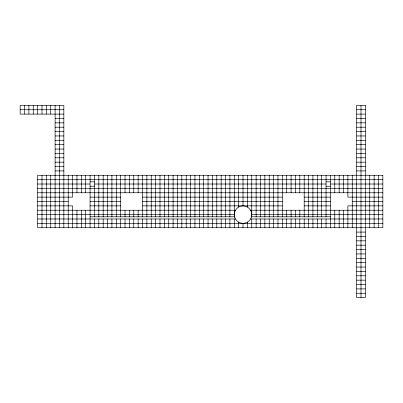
<?xml version="1.0" encoding="UTF-8"?>
<svg xmlns="http://www.w3.org/2000/svg" width="403" height="403" viewBox="0 0 403 403"><rect width="100%" height="100%" fill="white"/><g stroke="black" fill="none" stroke-linecap="round" stroke-linejoin="round"><path stroke-width="0.6" d="M20.15 109.732L63.85 109.732M356.63 109.732L365.37 109.732M63.85 114.104L20.15 114.104L20.15 105.364L63.85 105.364L63.85 227.72M356.63 114.104L365.37 114.104M55.11 118.472L63.85 118.472M356.63 118.472L365.37 118.472M55.11 122.844L63.85 122.844M356.63 122.844L365.37 122.844M55.11 127.212L63.85 127.212M356.63 127.212L365.37 127.212M55.11 131.579L63.85 131.579M356.63 131.579L365.37 131.579M55.11 135.952L63.85 135.952M356.63 135.952L365.37 135.952M55.11 140.32L63.85 140.32M356.63 140.32L365.37 140.32M55.11 144.692L63.85 144.692M356.63 144.692L365.37 144.692M55.11 149.06L63.85 149.06M356.63 149.06L365.37 149.06M55.11 153.432L63.85 153.432M356.63 153.432L365.37 153.432M55.11 157.8L63.85 157.8M356.63 157.8L365.37 157.8M55.11 162.172L63.85 162.172M356.63 162.172L365.37 162.172M55.11 166.54L63.85 166.54M356.63 166.54L365.37 166.54M55.11 170.912L63.85 170.912M356.63 170.912L365.37 170.912M37.63 179.652L382.85 179.652M90.071 181.834L94.438 181.834M326.042 181.834L330.41 181.834M37.63 184.02L90.071 184.02M94.438 184.02L326.042 184.02M330.41 184.02L382.85 184.02M90.071 186.206L94.438 186.206M326.042 186.206L330.41 186.206M37.63 188.392L382.85 188.392M37.63 192.76L382.85 192.76M37.63 197.132L72.59 197.132L72.59 175.28M90.071 197.132L120.658 197.132M142.506 197.132L282.342 197.132M304.194 197.132L330.41 197.132M382.85 197.132L347.89 197.132L347.89 175.28M37.63 201.5L68.218 201.5M90.071 201.5L120.658 201.5M142.506 201.5L282.342 201.5M304.194 201.5L330.41 201.5M352.262 201.5L382.85 201.5M37.63 205.868L72.59 205.868L72.59 227.72M90.071 205.868L120.658 205.868M142.506 205.868L282.342 205.868M304.194 205.868L330.41 205.868M382.85 205.868L347.89 205.868L347.89 227.72M37.63 210.24L235.523 210.24M250.505 210.24L382.85 210.24M37.63 214.608L234.274 214.608M251.754 214.608A8.74 8.74 0 0 1 238.641 222.179A8.74 8.74 0 0 1 238.641 207.041A8.74 8.74 0 0 1 251.754 214.608L382.85 214.608M90.071 216.794L234.778 216.794M251.134 216.794L330.41 216.794M37.63 218.98L235.523 218.98M250.505 218.98L382.85 218.98M37.63 223.348L382.85 223.348M356.63 232.088L365.37 232.088M356.63 236.46L365.37 236.46M356.63 240.828L365.37 240.828M356.63 245.2L365.37 245.2M356.63 249.568L365.37 249.568M356.63 253.94L365.37 253.94M356.63 258.308L365.37 258.308M356.63 262.68L365.37 262.68M356.63 267.048L365.37 267.048M356.63 271.421L365.37 271.421M356.63 275.788L365.37 275.788M356.63 280.156L365.37 280.156M356.63 284.528L365.37 284.528M356.63 288.896L365.37 288.896M356.63 293.268L365.37 293.268M378.482 175.28L378.482 227.72M374.11 175.28L374.11 227.72M369.742 175.28L369.742 227.72M361.002 105.364L361.002 297.636M352.262 175.28L352.262 227.72M343.522 175.28L343.522 192.76M343.522 210.24L343.522 227.72M339.15 175.28L339.15 192.76M339.15 210.24L339.15 227.72M334.782 175.28L334.782 192.76M334.782 210.24L334.782 227.72M330.41 175.28L330.41 227.72M326.042 175.28L326.042 217.106M326.042 218.98L326.042 227.72M321.67 175.28L321.67 217.106M321.67 218.98L321.67 227.72M317.302 175.28L317.302 217.106M317.302 218.98L317.302 227.72M312.93 175.28L312.93 217.106M312.93 218.98L312.93 227.72M308.562 175.28L308.562 217.106M308.562 218.98L308.562 227.72M304.194 175.28L304.194 217.106M304.194 218.98L304.194 227.72M299.822 175.28L299.822 192.76M299.822 210.24L299.822 217.106M299.822 218.98L299.822 227.72M295.454 175.28L295.454 192.76M295.454 210.24L295.454 217.106M295.454 218.98L295.454 227.72M291.082 175.28L291.082 192.76M291.082 210.24L291.082 217.106M291.082 218.98L291.082 227.72M286.714 175.28L286.714 192.76M286.714 210.24L286.714 217.106M286.714 218.98L286.714 227.72M282.342 175.28L282.342 217.106M282.342 218.98L282.342 227.72M277.974 175.28L277.974 217.106M277.974 218.98L277.974 227.72M273.602 175.28L273.602 217.106M273.602 218.98L273.602 227.72M269.234 175.28L269.234 217.106M269.234 218.98L269.234 227.72M264.862 175.28L264.862 217.106M264.862 218.98L264.862 227.72M260.494 175.28L260.494 217.106M260.494 218.98L260.494 227.72M256.122 175.28L256.122 217.106M256.122 218.98L256.122 227.72M251.754 175.28L251.754 217.106M251.754 218.98L251.754 227.72M247.382 175.28L247.382 207.117M247.382 222.103L247.382 227.72M243.014 175.28L243.014 205.868M243.014 223.348L243.014 227.72M238.641 175.28L238.641 207.117M238.641 222.103L238.641 227.72M234.274 175.28L234.274 217.106M234.274 218.98L234.274 227.72M229.906 175.28L229.906 217.106M229.906 218.98L229.906 227.72M225.534 175.28L225.534 217.106M225.534 218.98L225.534 227.72M221.166 175.28L221.166 217.106M221.166 218.98L221.166 227.72M216.794 175.28L216.794 217.106M216.794 218.98L216.794 227.72M212.426 175.28L212.426 217.106M212.426 218.98L212.426 227.72M208.054 175.28L208.054 217.106M208.054 218.98L208.054 227.72M203.686 175.28L203.686 217.106M203.686 218.98L203.686 227.72M199.314 175.28L199.314 217.106M199.314 218.98L199.314 227.72M194.946 175.28L194.946 217.106M194.946 218.98L194.946 227.72M190.574 175.28L190.574 217.106M190.574 218.98L190.574 227.72M186.206 175.28L186.206 217.106M186.206 218.98L186.206 227.72M181.834 175.28L181.834 217.106M181.834 218.98L181.834 227.72M177.466 175.28L177.466 217.106M177.466 218.98L177.466 227.72M173.094 175.28L173.094 217.106M173.094 218.98L173.094 227.72M168.726 175.28L168.726 217.106M168.726 218.98L168.726 227.72M164.359 175.28L164.359 217.106M164.359 218.98L164.359 227.72M159.986 175.28L159.986 217.106M159.986 218.98L159.986 227.72M155.618 175.28L155.618 217.106M155.618 218.98L155.618 227.72M151.246 175.28L151.246 217.106M151.246 218.98L151.246 227.72M146.878 175.28L146.878 217.106M146.878 218.98L146.878 227.72M142.506 175.28L142.506 217.106M142.506 218.98L142.506 227.72M138.138 175.28L138.138 192.76M138.138 210.24L138.138 217.106M138.138 218.98L138.138 227.72M133.766 175.28L133.766 192.76M133.766 210.24L133.766 217.106M133.766 218.98L133.766 227.72M129.398 175.28L129.398 192.76M129.398 210.24L129.398 217.106M129.398 218.98L129.398 227.72M125.026 175.28L125.026 192.76M125.026 210.24L125.026 217.106M125.026 218.98L125.026 227.72M120.658 175.28L120.658 217.106M120.658 218.98L120.658 227.72M116.286 175.28L116.286 217.106M116.286 218.98L116.286 227.72M111.918 175.28L111.918 217.106M111.918 218.98L111.918 227.72M107.546 175.28L107.546 217.106M107.546 218.98L107.546 227.72M103.178 175.28L103.178 217.106M103.178 218.98L103.178 227.72M98.806 175.28L98.806 217.106M98.806 218.98L98.806 227.72M94.438 175.28L94.438 217.106M94.438 218.98L94.438 227.72M90.071 175.28L90.071 227.72M85.698 175.28L85.698 192.76M85.698 210.24L85.698 227.72M81.33 175.28L81.33 192.76M81.33 210.24L81.33 227.72M76.958 175.28L76.958 192.76M76.958 210.24L76.958 227.72M68.218 175.28L68.218 227.72M59.478 105.364L59.478 227.72M55.11 105.364L55.11 227.72M50.738 105.364L50.738 114.104M50.738 175.28L50.738 227.72M46.37 105.364L46.37 114.104M46.37 175.28L46.37 227.72M41.998 105.364L41.998 114.104M41.998 175.28L41.998 227.72M37.63 105.364L37.63 114.104M33.258 105.364L33.258 114.104M28.89 105.364L28.89 114.104M24.518 105.364L24.518 114.104M365.37 105.364L356.63 105.364L356.63 297.636L365.37 297.636L365.37 105.364M382.85 175.28L37.63 175.28L37.63 227.72L382.85 227.72L382.85 175.28"/></g></svg>
